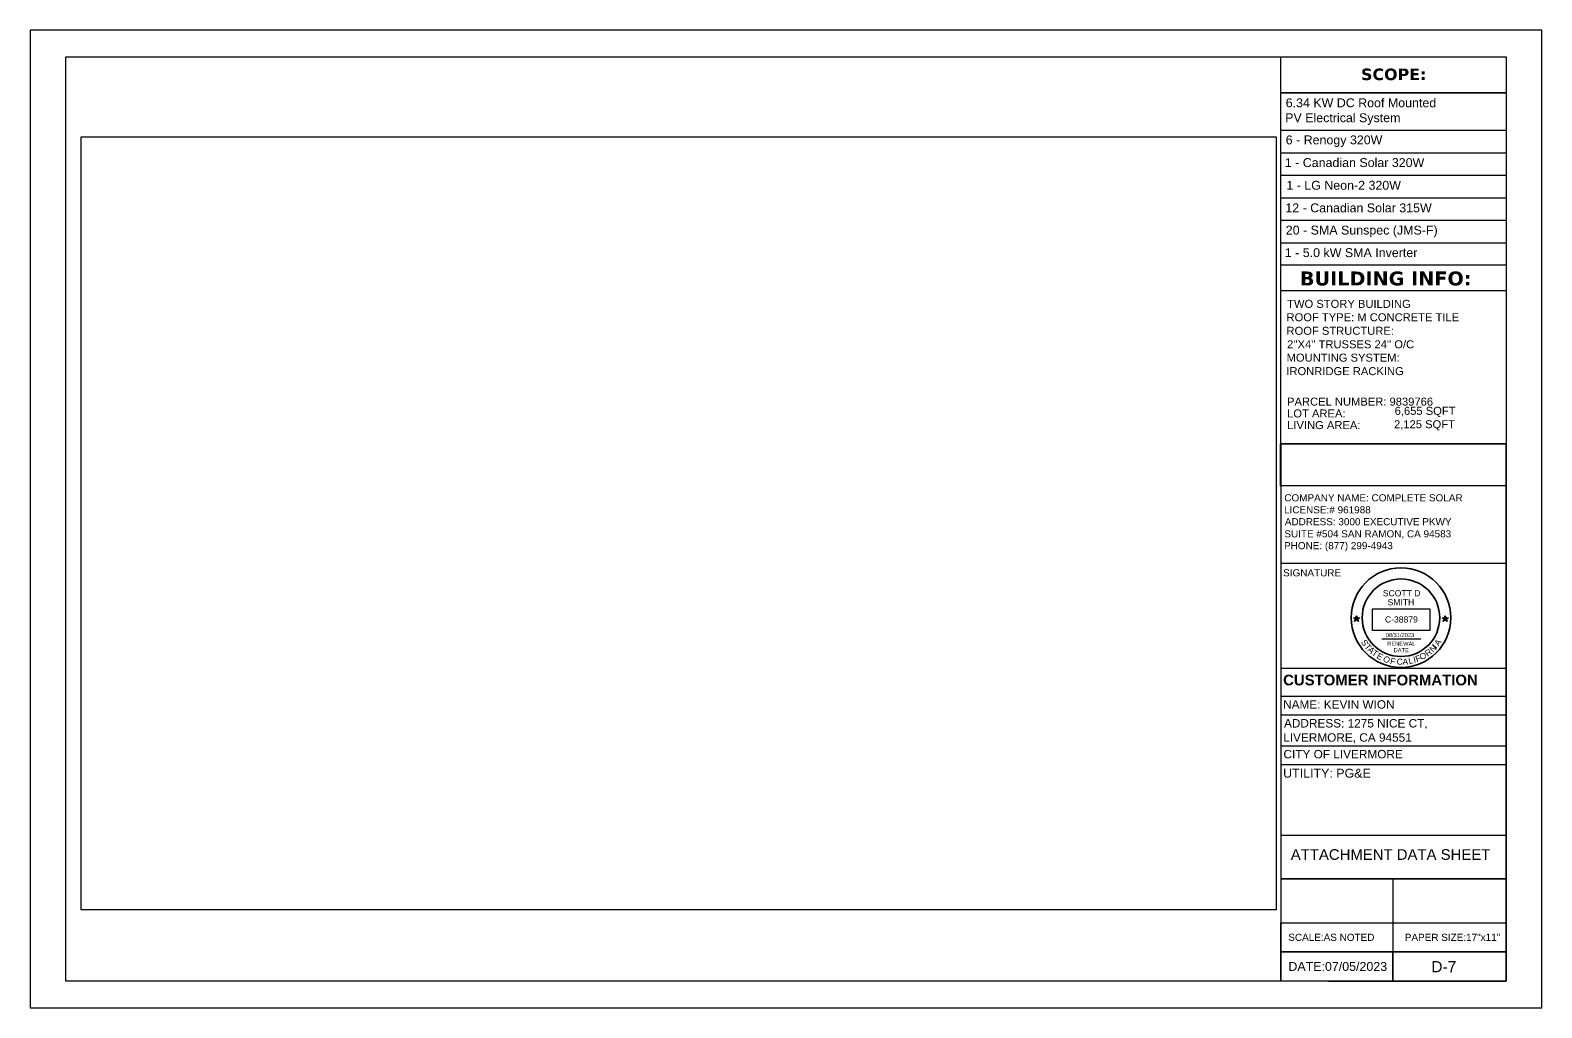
# Model space of a CAD drawing. Header units: millimetres. Extents: x 351 to 7480, y -14642 to -8468.
# Drawn here: x 2165 to 3865, y -13422 to -12322 of the extents above; entities that cross this region are included whole.
import ezdxf

# ---------------------------------------------------------------- set-up
doc = ezdxf.new("R2010")
doc.units = ezdxf.units.MM
for name, color, linetype in [('PDF14_0', 7, 'Continuous'), ('PDF14_PDF_Geometry', 7, 'Continuous'), ('PDF14_Text', 7, 'Continuous'), ('PDF5_Text', 7, 'Continuous'), ('PDF_Text', 7, 'Continuous')]:
    doc.layers.add(name, color=color, linetype=linetype)
doc.styles.add('PDF Arial', font='arial.ttf')
doc.styles.add('PDF Arial Bold', font='arialbd.ttf')
doc.styles.add('PDF Verdana Bold', font='verdanab.ttf')
doc.styles.get("Standard").update_dxf_attribs({"font": 'arial.ttf'})
picture_1 = doc.add_image_def('image24.png', size_in_pixel=(45, 240))
picture_2 = doc.add_image_def('image25.png', size_in_pixel=(3192, 4933))
picture_3 = doc.add_image_def('image33.png', size_in_pixel=(858, 321))

# ---------------------------------------------------------------- blocks, each defined once
blk = doc.blocks.new('star')
h = blk.add_hatch(color=256)
h.dxf.hatch_style = 1
h.paths.add_polyline_path([(116.5, 62.57), (116.86, 62.57), (116.68, 63.12)])
h.paths.add_polyline_path([(116.68, 62.02), (116.97, 62.23), (116.86, 62.57), (116.5, 62.57), (116.39, 62.23)])
h.paths.add_polyline_path([(116.5, 62.57), (115.92, 62.57), (116.39, 62.23)])
h.paths.add_polyline_path([(116.39, 62.23), (116.21, 61.67), (116.68, 62.02)])
h.paths.add_polyline_path([(116.68, 62.02), (117.15, 61.67), (116.97, 62.23)])
h.paths.add_polyline_path([(116.97, 62.23), (117.44, 62.57), (116.86, 62.57)])
for p, q in [((116.21, 61.67), (116.68, 63.12)), ((116.68, 63.12), (117.15, 61.67)), ((115.92, 62.57), (117.44, 62.57)), ((117.15, 61.67), (115.92, 62.57)), ((117.44, 62.57), (116.21, 61.67))]:
    blk.add_line(p, q)
blk = doc.blocks.new('a')
at = {"color": 1, "char_height": 15, "attachment_point": 1}
for s, insert, rotation in [('{\\C256;S}', (169, 149), 301.8504), ('{\\C256;T}', (176.1, 138.5), 308.5602), ('{\\C256;A}', (182.8, 131.2), 313.9392), ('{\\C256;T}', (190.6, 123.2), 324.7462), ('{\\C256;E}', (201.4, 115.5), 330.0103), ('{\\C256;O}', (299, 112.2), 12.6875), ('{\\C256;R}', (311.3, 116.8), 36.4598), ('{\\C256;N}', (322.6, 125.5), 43.0781), ('{\\C256;I}', (344.8, 127.8), 227.4846), ('{\\C256;A}', (335, 138.5), 54.6588), ('{\\C256;O}', (218.6, 109.1), 319.6464), ('{\\C256;A}', (258.4, 100.3), 1.6689), ('{\\C256;L}', (271.7, 101.5), 12.6875), ('{\\C256;I}', (283.7, 104.3), 13.6115), ('{\\C256;F}', (288.3, 105.4), 21.5682)]:
    blk.add_mtext_dynamic_manual_height_columns(s, width=30.733, gutter_width=125, heights=[0], dxfattribs=dict(at, insert=insert, rotation=rotation))
at = {"color": 1, "insert": (244.5, 100.5), "char_height": 15, "attachment_point": 1}
blk.add_mtext_dynamic_manual_height_columns('{\\C256;C}', width=30.733, gutter_width=125, heights=[0], dxfattribs=at)
blk = doc.blocks.new('1')
at = {"color": 1, "xscale": 0.1018808021228187, "yscale": 0.1018808021228187, "zscale": 0.1018808021228187}
blk.add_blockref('a', (510.97, 81.39), dxfattribs=at)
at = {"color": 1, "insert": (534.46, 91.84), "char_height": 1.528, "attachment_point": 1, "rotation": 347.3366}
blk.add_mtext_dynamic_manual_height_columns('{\\C256;F}', width=1.5282, gutter_width=12.74, heights=[0], dxfattribs=at)

msp = doc.modelspace()

# ---------------------------------------------------------------- linework, layer by layer
at = {"lineweight": 30}
msp.add_line((3685.4, -13007.2), (3729.2, -13007.2), dxfattribs=at)
at = {"lineweight": 35}
for radius in [56, 43.6]:
    msp.add_circle((3707, -12983.4), radius, dxfattribs=at)
at = {"layer": 'PDF14_0', "lineweight": 25}
for points in [[(2165.5, -12322.4), (2165.5, -13422.3), (3865.3, -13422.3), (3865.3, -12322.4)], [(3825.4, -12392.9), (3571.9, -12392.9)], [(3825.4, -12392.9), (3825.4, -12586.8), (3571.9, -12586.8), (3571.9, -12392.9)], [(2222.7, -13311.9), (2222.7, -12442.4), (3566.5, -12442.4), (3566.5, -13311.9)], [(3571.9, -12835.2), (3571.9, -12787.6), (3825.4, -12787.6), (3825.4, -12835.2)]]:
    msp.add_lwpolyline(points, close=True, dxfattribs=at)
for points in [[(3571.9, -12787.6), (3571.9, -12352.4)], [(3571.9, -12434.8), (3825.4, -12434.8)], [(3571.9, -12460.2), (3825.4, -12460.2)], [(3571.9, -12485.5), (3825.4, -12485.5)], [(3571.9, -12510.8), (3825.4, -12510.8)], [(3571.9, -12536.2), (3825.4, -12536.2)], [(3571.9, -12561.5), (3825.4, -12561.5)], [(3571.9, -12615.2), (3825.4, -12615.2)], [(3572, -12922.2), (3825.5, -12922.2)]]:
    msp.add_lwpolyline(points, dxfattribs=at)
at = {"layer": 'PDF14_PDF_Geometry', "lineweight": 25}
for points in [[(3825.4, -12352.4), (3825.4, -13392.3), (2205.4, -13392.3), (2205.4, -12352.4), (3825.4, -12352.4), (3825.4, -13392.3), (3571.9, -13392.3), (3571.9, -13359.5), (3825.4, -13359.5), (3571.9, -13359.5), (3571.9, -13326.6), (3825.4, -13326.6)], [(3825.4, -12870.2), (3825.4, -13326.6), (3825.4, -13359.5), (3825.4, -13392.3), (3825.4, -12787.6), (3571.9, -12787.6), (3571.9, -13392.3)], [(3571.9, -13040.2), (3825.4, -13040.2)], [(3571.9, -13071.5), (3825.4, -13071.5)], [(3571.9, -13092.6), (3825.4, -13092.6)], [(3571.9, -13127.5), (3825.5, -13127.5)], [(3571.9, -13148.7), (3825.5, -13148.7)], [(3571.9, -13228.2), (3825.5, -13228.2)], [(3575.5, -13277.3), (3825.4, -13277.3), (3571.9, -13277.3), (3825.4, -13277.3), (3697.8, -13277.3), (3697.8, -13326.6), (3825.4, -13326.6), (3825.4, -13277.3)], [(3697.8, -13326.6), (3697.8, -13359.5), (3697.8, -13392.3)]]:
    msp.add_lwpolyline(points, dxfattribs=at)
msp.add_lwpolyline([(3825.4, -13359.5), (3825.4, -13392.3), (3697.8, -13392.3), (3697.8, -13359.5)], close=True, dxfattribs=at)
at = {"layer": 'PDF14_PDF_Geometry', "color": 251, "lineweight": 25, "true_color": 0x525252}
msp.add_lwpolyline([(3625.5, -13392.3), (3825.4, -13392.3)], dxfattribs=at)

# ---------------------------------------------------------------- block references
at = {"xscale": 4.597039828451667, "yscale": 4.597039828451667, "zscale": 4.597039828451667, "rotation": 287.9700872862333}
for p in [(3219.1, -12562.7), (3318.8, -12562.7)]:
    msp.add_blockref('star', p, dxfattribs=at)
at = {"color": 1, "xscale": 4.51217474996896, "yscale": 4.51217474996896, "zscale": 4.51217474996896}
msp.add_blockref('1', (1284.2, -13442.8), dxfattribs=at)

# ---------------------------------------------------------------- texts
at = {"attachment_point": 1}
for s, width, heights, insert, char_height, line_spacing_factor in [('SCOTT D\\P  SMITH', 46.347, [0], (3686.6, -12952.4), 6.9, 0.88), ('RENEWAL\\P    DATE', 31.395, [17], (3691.6, -13010.3), 4.6, 0.96)]:
    msp.add_mtext_dynamic_manual_height_columns(s, width=width, gutter_width=4.6, heights=heights, dxfattribs=dict(at, insert=insert, char_height=char_height, line_spacing_factor=line_spacing_factor))
for s, width, insert, char_height in [('C-38879', 41.59, (3689, -12981.9), 6.9), ('08/31/2023', 38.133, (3689.8, -13000.6), 4.6)]:
    msp.add_mtext_dynamic_manual_height_columns(s, width=width, gutter_width=4.6, heights=[0], dxfattribs=dict(at, insert=insert, char_height=char_height))
at = {"layer": 'PDF14_Text', "attachment_point": 7}
for s, insert, char_height, style in [('SCOPE:', (3662.1, -12378.8), 13, 'PDF Verdana Bold'), ('6.34 KW DC Roof Mounted', (3577.4, -12409.2), 10, 'PDF Arial'), ('PV Electrical System', (3576.8, -12428.9), 10, 'PDF Arial'), ('6 - Renogy 320W', (3577.4, -12453.8), 10, 'PDF Arial'), ('1 - Canadian Solar 320W', (3576.4, -12476.5), 10, 'PDF Arial'), ('20 - SMA Sunspec (JMS-F)', (3577.5, -12555.3), 10, 'PDF Arial'), ('1 - 5.0 kW SMA Inverter', (3576.4, -12577.8), 10, 'PDF Arial'), ('BUILDING INFO:', (3593.3, -12609.9), 15.749, 'PDF Verdana Bold'), ('TWO STORY BUILDING', (3579, -12634.9), 9, 'PDF Arial'), ('ROOF TYPE: M CONCRETE TILE', (3578.3, -12650), 9, 'PDF Arial'), ('ROOF STRUCTURE:', (3578.3, -12665.2), 9, 'PDF Arial'), ("2''X4'' TRUSSES 24'' O/C", (3578.9, -12680.4), 9, 'PDF Arial'), ('MOUNTING SYSTEM:', (3578.4, -12695.4), 9, 'PDF Arial'), ('IRONRIDGE RACKING', (3578.1, -12710.6), 9, 'PDF Arial'), ('6,655 SQFT', (3699.9, -12757.6), 9, 'PDF Arial'), ('2,125 SQFT', (3699.2, -12772.7), 9, 'PDF Arial'), ('COMPANY NAME: COMPLETE SOLAR', (3575.8, -12852.6), 8, 'PDF Arial'), ('LICENSE:# 961988', (3575.5, -12866.1), 8, 'PDF Arial'), ('ADDRESS: 3000 EXECUTIVE PKWY', (3576.4, -12879.5), 8, 'PDF Arial'), ('SUITE #504 SAN RAMON, CA 94583', (3575.9, -12894.5), 8, 'PDF Arial'), ('PHONE: (877) 299-4943', (3575.5, -12908.7), 8, 'PDF Arial'), ('SIGNATURE', (3574.5, -12937), 8, 'PDF Arial'), ('CUSTOMER INFORMATION', (3574.5, -13059.7), 12, 'PDF Arial Bold'), ('NAME: KEVIN WION', (3574.5, -13085.9), 9.5, 'PDF Arial'), ('ADDRESS: 1275 NICE CT,', (3575.5, -13108.7), 9.5, 'PDF Arial'), ('LIVERMORE, CA 94551', (3574.6, -13124.7), 9.5, 'PDF Arial'), ('CITY OF LIVERMORE', (3574.9, -13141.8), 9.5, 'PDF Arial'), ('UTILITY: PG&E', (3574.5, -13163.5), 10, 'PDF Arial'), ('ATTACHMENT DATA SHEET', (3583.1, -13256), 12, 'PDF Arial'), ('DATE:07/05/2023', (3580.4, -13380.9), 10, 'PDF Arial'), ('D-7', (3741.1, -13382.3), 12.5, 'PDF Arial')]:
    msp.add_mtext(s, dxfattribs=dict(at, insert=insert, char_height=char_height, style=style))
at = {"layer": 'PDF5_Text', "attachment_point": 7, "style": 'PDF Arial'}
for s, insert, char_height in [('1 - LG Neon-2 320W', (3578.1, -12502), 10), ('12 - Canadian Solar 315W', (3577, -12527.4), 10), ('PARCEL NUMBER: 9839766', (3578.9, -12744.9), 9), ('LOT AREA:', (3579, -12758.2), 9), ('LIVING AREA:', (3579, -12771.3), 9)]:
    msp.add_mtext(s, dxfattribs=dict(at, insert=insert, char_height=char_height))
at = {"layer": 'PDF_Text', "insert": (3580.3, -13347.1), "char_height": 8, "attachment_point": 7, "style": 'PDF Arial'}
msp.add_mtext('SCALE:AS NOTED           PAPER SIZE:17"x11"', dxfattribs=at)

# ---------------------------------------------------------------- pictures from other files: only their frames are drawn
at = {"color": 7, "true_color": 0xffffff}
image = msp.add_image(picture_3, insert=(3674.9, -12997.7), size_in_units=(64.6, 24.2), dxfattribs=dict(at, brightness=7, contrast=73))
image.dxf.flags = 15
at = {"layer": 'PDF14_0', "color": 7, "lineweight": 0}
image = msp.add_image(picture_2, insert=(3566.5, -13311.9), size_in_units=(869.6, 1343.9), rotation=90, dxfattribs=at)
image.dxf.flags = 15
image = msp.add_image(picture_1, insert=(3825.4, -12835.2), size_in_units=(47.5, 254.3), rotation=90, dxfattribs=at)
image.dxf.flags = 15

doc.saveas('drawing.dxf')
